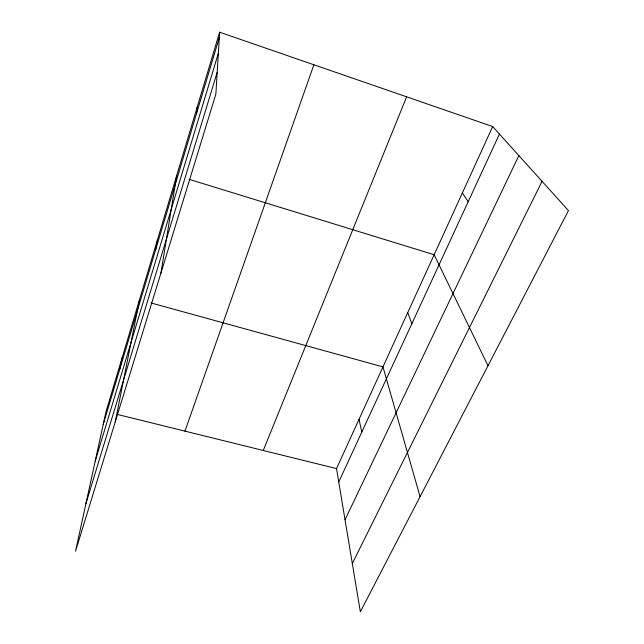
<?xml version="1.0" encoding="UTF-8"?>
<svg xmlns="http://www.w3.org/2000/svg" width="644" height="644" viewBox="0 0 644 644"><rect width="100%" height="100%" fill="white"/><g stroke="black" fill="none" stroke-linecap="round" stroke-linejoin="round"><path stroke-width="0.97" d="M219.628 32.2L215.869 94.137L75.541 551.2L106.01 411.629L219.628 32.2L492.668 126.554L568.459 210.596L360.342 611.8L336.53 468.591L492.668 126.554M196.46 113.714L197.378 106.502M160.936 273.048L176.714 175.514M155.631 249.792L157.466 239.777M115.236 421.909L139.507 299.774M119.663 369.632L122.199 357.549M103.193 424.525L219.298 37.626M95.223 461.048L218.34 53.315M85.894 503.761L217.197 72.265M184.949 431.134L313.894 64.778M263.267 450.486L406.63 96.825M338.752 481.986L499.438 134.065M345.031 519.732L518.863 155.598M352.316 563.548L542.063 181.326M117.667 414.511L336.53 468.591M151.018 302.946L382.963 366.871L420.073 496.661M189.095 179.322L434.153 254.742L487.991 365.728M462.4 192.862L468.172 201.765M407.733 312.614L411.846 323.723M359.022 419.316L361.815 432.06"/></g></svg>
